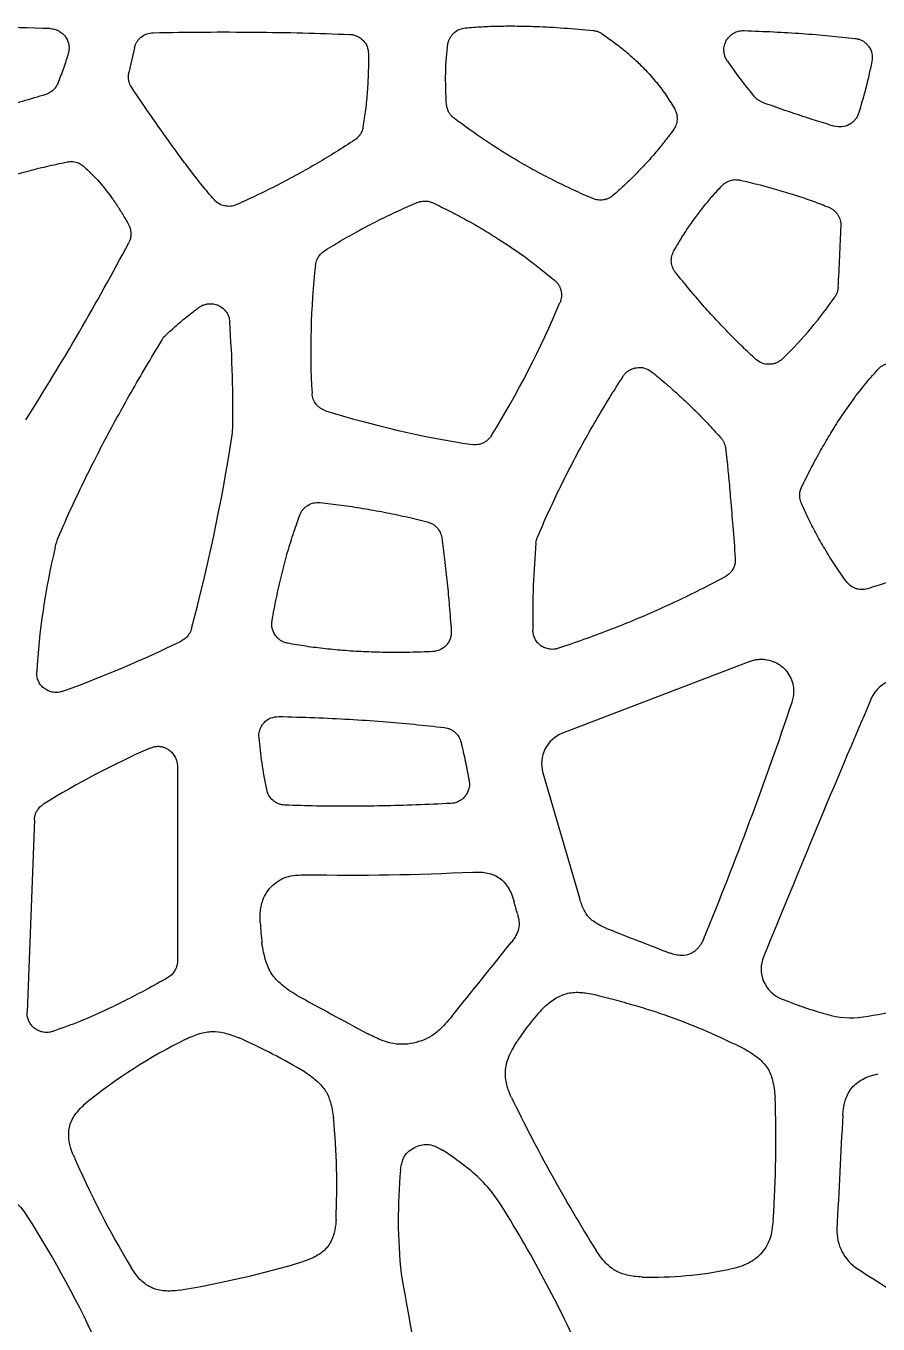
# Model space of a CAD drawing. Header units: millimetres. Extents: x -4 to 83, y 1 to 134.
# Drawn here: x 29.37 to 42.49, y 56.57 to 76.54 of the extents above; entities that cross this region are included whole.
import ezdxf

# ---------------------------------------------------------------- set-up
doc = ezdxf.new("R2010")
doc.units = ezdxf.units.MM

msp = doc.modelspace()

# ---------------------------------------------------------------- linework, layer by layer
at = {"color": 7, "linetype": 'Continuous', "lineweight": 25}
for p, q in [((31.042, 76.203), (30.955, 75.823)), ((40.51, 66.762), (37.628, 65.656)), ((31.702, 65.142), (31.703, 62.16)), ((37.327, 65.049), (37.894, 63.104)), ((29.501, 64.324), (29.389, 61.364))]:
    msp.add_line(p, q, dxfattribs=at)
for centre, radius, start, end in [((46.319, 80.211), 7.456, 214.3986, 219.6114), ((46.931, 92.281), 18.024, 249.7799, 253.5127), ((-19.226, 75.787), 61.186, 356.93928, 357.82045), ((-4.994, 92.281), 40.697, 327.6102, 332.0394), ((45.261, 71.56), 11.507, 173.5093, 183.3541), ((24.006, 77.982), 14.731, 328.2751, 337.2434), ((38.592, 85.399), 15.482, 252.6805, 261.2504), ((23.39, 84.296), 19.148, 289.9935, 295.9267), ((42.84, 65.992), 0.5, 54.5698, 156.8587), ((-13.176, 84.366), 57.315, 337.5738, 341.45494), ((277.033, -34.099), 255.185, 156.85871, 157.82498), ((40.689, 66.295), 0.5, 341.4549, 0), ((37.807, 65.189), 0.5, 111, 196.2441), ((36.731, 53.058), 13.517, 113.7782, 121.6252), ((34.346, 101.964), 38.49, 269.0049, 272.8326), ((-16.866, 48.328), 55.734, 15.1312, 15.3302), ((39.662, 63.133), 6.696, 183.3367, 186.0668), ((102.322, 225.738), 175.198, 248.56812, 248.911), ((-101.661, 172.573), 176.952, 321.03459, 321.51247), ((41.181, 62.031), 0.495, 157.8702, 248.0785), ((119.041, 217.657), 177.922, 241.27711, 241.67599), ((43.51, 67.771), 6.689, 247.9245, 254.2588), ((41.395, 67.634), 6.398, 277.7375, 288.8844), ((39.905, 59), 3.538, 136.591, 147.2215), ((42.056, 62.491), 1.213, 252.6917, 279.5029), ((35.702, 53.212), 8.653, 116.6328, 128.6599), ((28.471, 51.711), 10.16, 59.2454, 65.6939), ((60.606, 71.65), 26.442, 206.0145, 211.8509), ((22.959, 59.403), 17.955, 356.0645, 2.0867), ((22.578, 58.67), 11.577, 357.5376, 5.3138), ((217.88, 49.798), 176.219, 176.7524, 177.3217), ((43.677, 65.054), 14.799, 203.4056, 210.9805), ((33.058, 55.025), 5.02, 51.0116, 57.2467), ((43.353, 58.183), 8.252, 174.7472, 185.8451), ((34.909, 57.308), 2.081, 31.1941, 51.0704), ((20.884, 48.457), 18.666, 23.6002, 32.139), ((15.739, 49.498), 16.205, 24.2073, 32.6366), ((42.546, 58), 0.693, 177.3217, 237.323), ((29.179, 72.439), 15.563, 279.4422, 286.6416), ((214.422, 89.432), 182.127, 190.14804, 190.95366), ((38.993, 63.372), 6.084, 268.7211, 281.4911), ((136.537, 204.536), 174.783, 237.32304, 237.68485)]:
    msp.add_arc(centre, radius, start, end, dxfattribs=at)
for points in [[(29.745, 76.497), (29.11, 76.519), (28.492, 76.525), (27.893, 76.512)], [(41.015, 71.417), (41.333, 71.728), (41.601, 72.047), (41.82, 72.367)], [(32.553, 70.35), (32.563, 70.873), (32.547, 71.419), (32.507, 71.987)], [(32.541, 70.214), (32.548, 70.259), (32.552, 70.305), (32.553, 70.35)], [(31.92, 67.267), (32.167, 68.186), (32.376, 69.169), (32.541, 70.214)], [(29.822, 68.52), (29.665, 67.863), (29.572, 67.219), (29.537, 66.6)], [(29.822, 68.52), (29.835, 68.575), (29.852, 68.628), (29.874, 68.679)], [(37.221, 68.584), (37.182, 68.158), (37.165, 67.71), (37.172, 67.242)]]:
    msp.add_open_spline(points, degree=3, dxfattribs=at)
for points, knots in [([(29.745, 76.497), (29.761, 76.496), (29.791, 76.493), (29.834, 76.481), (29.883, 76.46), (29.933, 76.426), (29.979, 76.375), (30.013, 76.316), (30.032, 76.251), (30.037, 76.182), (30.027, 76.138), (30.022, 76.115)], [0, 0, 0, 0, 0.084043, 0.166294, 0.248689, 0.374771, 0.502318, 0.623551, 0.750207, 0.873807, 1, 1, 1, 1]), ([(35.864, 76.252), (35.867, 76.269), (35.873, 76.301), (35.893, 76.347), (35.919, 76.39), (35.964, 76.439), (36.033, 76.49), (36.1, 76.502), (36.133, 76.509)], [0, 0, 0, 0, 0.125465, 0.247958, 0.371072, 0.498349, 0.749092, 1, 1, 1, 1]), ([(36.133, 76.509), (36.217, 76.515), (36.39, 76.529), (36.655, 76.538), (36.934, 76.539), (37.267, 76.53), (37.657, 76.509), (37.95, 76.482), (38.1, 76.468)], [0, 0, 0, 0, 0.128346, 0.263158, 0.404587, 0.552766, 0.770205, 1, 1, 1, 1]), ([(31.042, 76.203), (31.046, 76.219), (31.055, 76.251), (31.078, 76.295), (31.107, 76.335), (31.156, 76.38), (31.228, 76.425), (31.294, 76.432), (31.327, 76.435)], [0, 0, 0, 0, 0.125951, 0.249038, 0.372834, 0.500854, 0.750358, 1, 1, 1, 1]), ([(31.327, 76.435), (31.591, 76.439), (32.112, 76.447), (32.881, 76.445), (33.626, 76.434), (34.116, 76.417), (34.356, 76.408)], [0, 0, 0, 0, 0.261568, 0.51539, 0.761516, 1, 1, 1, 1]), ([(34.356, 76.408), (34.375, 76.407), (34.413, 76.403), (34.467, 76.385), (34.516, 76.356), (34.574, 76.306), (34.631, 76.225), (34.639, 76.15), (34.643, 76.112)], [0, 0, 0, 0, 0.126669, 0.249466, 0.373227, 0.502683, 0.751874, 1, 1, 1, 1]), ([(38.1, 76.468), (38.117, 76.466), (38.149, 76.461), (38.196, 76.444), (38.225, 76.427), (38.239, 76.418)], [0, 0, 0, 0, 0.334808, 0.664997, 1, 1, 1, 1]), ([(38.239, 76.418), (38.301, 76.375), (38.423, 76.289), (38.596, 76.152), (38.757, 76.011), (38.919, 75.851), (39.079, 75.671), (39.232, 75.47), (39.315, 75.329), (39.356, 75.259)], [0, 0, 0, 0, 0.140244, 0.275862, 0.407199, 0.534637, 0.696336, 0.851063, 1, 1, 1, 1]), ([(40.167, 75.999), (40.157, 76.015), (40.138, 76.046), (40.12, 76.099), (40.111, 76.163), (40.117, 76.237), (40.146, 76.315), (40.197, 76.382), (40.263, 76.431), (40.34, 76.464), (40.395, 76.466), (40.423, 76.467)], [0, 0, 0, 0, 0.084824, 0.167287, 0.250273, 0.376016, 0.50143, 0.62385, 0.752741, 0.873925, 1, 1, 1, 1]), ([(40.423, 76.467), (40.575, 76.461), (40.874, 76.45), (41.311, 76.423), (41.729, 76.39), (42, 76.361), (42.133, 76.347)], [0, 0, 0, 0, 0.266909, 0.52248, 0.766808, 1, 1, 1, 1]), ([(42.133, 76.347), (42.149, 76.344), (42.182, 76.339), (42.228, 76.322), (42.271, 76.297), (42.309, 76.264), (42.357, 76.207), (42.404, 76.114), (42.395, 76.03), (42.391, 75.989)], [0, 0, 0, 0, 0.102239, 0.200589, 0.297943, 0.397278, 0.501402, 0.750807, 1, 1, 1, 1]), ([(30.022, 76.115), (29.999, 76.039), (29.951, 75.882), (29.89, 75.731), (29.86, 75.654)], [0, 0, 0, 0, 0.491692, 1, 1, 1, 1]), ([(34.643, 76.112), (34.643, 76.014), (34.642, 75.82), (34.626, 75.533), (34.6, 75.254), (34.572, 75.072), (34.558, 74.982)], [0, 0, 0, 0, 0.259599, 0.512499, 0.759141, 1, 1, 1, 1]), ([(35.842, 75.34), (35.839, 75.423), (35.831, 75.581), (35.83, 75.814), (35.838, 76.035), (35.856, 76.182), (35.864, 76.252)], [0, 0, 0, 0, 0.274478, 0.51642, 0.766614, 1, 1, 1, 1]), ([(42.391, 75.989), (42.36, 75.848), (42.302, 75.58), (42.223, 75.318), (42.185, 75.193)], [0, 0, 0, 0, 0.525972, 1, 1, 1, 1]), ([(30.999, 75.59), (30.992, 75.601), (30.977, 75.624), (30.962, 75.662), (30.95, 75.708), (30.945, 75.763), (30.951, 75.803), (30.955, 75.823)], [0, 0, 0, 0, 0.166366, 0.332066, 0.500209, 0.749723, 1, 1, 1, 1]), ([(29.86, 75.654), (29.854, 75.641), (29.843, 75.617), (29.819, 75.583), (29.787, 75.546), (29.748, 75.518), (29.709, 75.496), (29.687, 75.488), (29.676, 75.484)], [0, 0, 0, 0, 0.158495, 0.315627, 0.474348, 0.72734, 0.869119, 1, 1, 1, 1]), ([(32.266, 73.866), (32.206, 73.937), (32.08, 74.086), (31.902, 74.314), (31.721, 74.558), (31.51, 74.85), (31.266, 75.197), (31.088, 75.458), (30.999, 75.59)], [0, 0, 0, 0, 0.130735, 0.27303, 0.405543, 0.556446, 0.777146, 1, 1, 1, 1]), ([(29.676, 75.484), (29.556, 75.448), (29.319, 75.376), (28.962, 75.282), (28.608, 75.199), (28.371, 75.153), (28.254, 75.131)], [0, 0, 0, 0, 0.255614, 0.507338, 0.75539, 1, 1, 1, 1]), ([(35.96, 75.119), (35.949, 75.128), (35.927, 75.146), (35.899, 75.179), (35.872, 75.222), (35.85, 75.276), (35.845, 75.318), (35.842, 75.34)], [0, 0, 0, 0, 0.166237, 0.331821, 0.500242, 0.749892, 1, 1, 1, 1]), ([(40.702, 75.368), (40.686, 75.375), (40.654, 75.388), (40.61, 75.419), (40.587, 75.445), (40.575, 75.458)], [0, 0, 0, 0, 0.335053, 0.664869, 1, 1, 1, 1]), ([(38.094, 73.883), (37.997, 73.925), (37.803, 74.01), (37.518, 74.148), (37.238, 74.293), (36.878, 74.495), (36.445, 74.762), (36.121, 75), (35.96, 75.119)], [0, 0, 0, 0, 0.128541, 0.256599, 0.384293, 0.511746, 0.757492, 1, 1, 1, 1]), ([(39.356, 75.259), (39.364, 75.242), (39.381, 75.208), (39.393, 75.153), (39.394, 75.087), (39.381, 75.011), (39.351, 74.962), (39.335, 74.938)], [0, 0, 0, 0, 0.16607, 0.330086, 0.498082, 0.74886, 1, 1, 1, 1]), ([(42.185, 75.193), (42.179, 75.175), (42.165, 75.139), (42.132, 75.092), (42.09, 75.052), (42.025, 75.01), (41.93, 74.976), (41.854, 74.991), (41.816, 74.998)], [0, 0, 0, 0, 0.126551, 0.249106, 0.372638, 0.502008, 0.75159, 1, 1, 1, 1]), ([(34.558, 74.982), (34.556, 74.969), (34.55, 74.944), (34.537, 74.909), (34.516, 74.868), (34.488, 74.833), (34.458, 74.803), (34.44, 74.79), (34.431, 74.784)], [0, 0, 0, 0, 0.15851, 0.315835, 0.474565, 0.727294, 0.868829, 1, 1, 1, 1]), ([(39.335, 74.938), (39.289, 74.876), (39.195, 74.751), (39.048, 74.572), (38.895, 74.401), (38.738, 74.236), (38.575, 74.079), (38.462, 73.98), (38.406, 73.93)], [0, 0, 0, 0, 0.170508, 0.339157, 0.506184, 0.671833, 0.836353, 1, 1, 1, 1]), ([(34.431, 74.784), (34.337, 74.723), (34.148, 74.6), (33.857, 74.425), (33.558, 74.256), (33.251, 74.093), (32.937, 73.936), (32.723, 73.838), (32.615, 73.789)], [0, 0, 0, 0, 0.162391, 0.326326, 0.491934, 0.659337, 0.828654, 1, 1, 1, 1]), ([(27.175, 73.438), (27.258, 73.482), (27.425, 73.572), (27.683, 73.696), (27.948, 73.814), (28.22, 73.925), (28.5, 74.03), (28.786, 74.127), (29.08, 74.218), (29.381, 74.301), (29.689, 74.379), (29.897, 74.424), (30.003, 74.447)], [0, 0, 0, 0, 0.093908, 0.18892, 0.285136, 0.382654, 0.481565, 0.581958, 0.683919, 0.787529, 0.892865, 1, 1, 1, 1]), ([(30.003, 74.447), (30.018, 74.449), (30.048, 74.454), (30.095, 74.452), (30.149, 74.442), (30.208, 74.42), (30.245, 74.391), (30.263, 74.377)], [0, 0, 0, 0, 0.166478, 0.331873, 0.500287, 0.749833, 1, 1, 1, 1]), ([(30.263, 74.377), (30.299, 74.343), (30.373, 74.275), (30.478, 74.163), (30.58, 74.044), (30.678, 73.916), (30.772, 73.78), (30.864, 73.636), (30.921, 73.535), (30.95, 73.484)], [0, 0, 0, 0, 0.131651, 0.266435, 0.404742, 0.546934, 0.693343, 0.844272, 1, 1, 1, 1]), ([(40.083, 74.081), (40.095, 74.093), (40.12, 74.116), (40.164, 74.143), (40.22, 74.165), (40.289, 74.178), (40.341, 74.17), (40.366, 74.166)], [0, 0, 0, 0, 0.16661, 0.331696, 0.500323, 0.749921, 1, 1, 1, 1]), ([(40.366, 74.166), (40.467, 74.142), (40.666, 74.095), (40.954, 74.016), (41.226, 73.932), (41.484, 73.845), (41.649, 73.78), (41.729, 73.748)], [0, 0, 0, 0, 0.21877, 0.427963, 0.627758, 0.818358, 1, 1, 1, 1]), ([(38.406, 73.93), (38.391, 73.919), (38.362, 73.897), (38.311, 73.874), (38.248, 73.859), (38.173, 73.856), (38.12, 73.874), (38.094, 73.883)], [0, 0, 0, 0, 0.166985, 0.331817, 0.500337, 0.749801, 1, 1, 1, 1]), ([(39.344, 73.081), (39.38, 73.142), (39.452, 73.265), (39.568, 73.442), (39.688, 73.612), (39.814, 73.775), (39.945, 73.932), (40.037, 74.031), (40.083, 74.081)], [0, 0, 0, 0, 0.172141, 0.341749, 0.509075, 0.674378, 0.837927, 1, 1, 1, 1]), ([(32.615, 73.789), (32.6, 73.783), (32.571, 73.771), (32.524, 73.763), (32.476, 73.762), (32.413, 73.771), (32.335, 73.799), (32.289, 73.843), (32.266, 73.866)], [0, 0, 0, 0, 0.126046, 0.249313, 0.373124, 0.500757, 0.749878, 1, 1, 1, 1]), ([(33.967, 73.08), (34.06, 73.138), (34.247, 73.252), (34.531, 73.411), (34.816, 73.559), (35.103, 73.697), (35.296, 73.78), (35.393, 73.822)], [0, 0, 0, 0, 0.204849, 0.40707, 0.606864, 0.804436, 1, 1, 1, 1]), ([(35.393, 73.822), (35.406, 73.827), (35.432, 73.836), (35.473, 73.844), (35.522, 73.846), (35.578, 73.84), (35.616, 73.824), (35.636, 73.816)], [0, 0, 0, 0, 0.166056, 0.331705, 0.500221, 0.750091, 1, 1, 1, 1]), ([(35.636, 73.816), (35.723, 73.774), (35.898, 73.69), (36.153, 73.554), (36.402, 73.411), (36.718, 73.216), (37.093, 72.963), (37.37, 72.738), (37.508, 72.627)], [0, 0, 0, 0, 0.131114, 0.261171, 0.3903, 0.518635, 0.761915, 1, 1, 1, 1]), ([(41.729, 73.748), (41.743, 73.741), (41.771, 73.729), (41.808, 73.702), (41.84, 73.67), (41.877, 73.622), (41.911, 73.551), (41.913, 73.49), (41.915, 73.46)], [0, 0, 0, 0, 0.125828, 0.249213, 0.373158, 0.500623, 0.750175, 1, 1, 1, 1]), ([(30.95, 73.484), (30.957, 73.469), (30.972, 73.44), (30.984, 73.391), (30.989, 73.334), (30.982, 73.267), (30.962, 73.222), (30.952, 73.2)], [0, 0, 0, 0, 0.16685, 0.332062, 0.500245, 0.749852, 1, 1, 1, 1]), ([(33.828, 72.861), (33.83, 72.875), (33.835, 72.905), (33.85, 72.947), (33.875, 72.993), (33.912, 73.041), (33.948, 73.067), (33.967, 73.08)], [0, 0, 0, 0, 0.16633, 0.331847, 0.500342, 0.749948, 1, 1, 1, 1]), ([(39.37, 72.745), (39.361, 72.757), (39.343, 72.781), (39.324, 72.821), (39.311, 72.864), (39.302, 72.923), (39.305, 72.999), (39.331, 73.054), (39.344, 73.081)], [0, 0, 0, 0, 0.125768, 0.249224, 0.373248, 0.500685, 0.749837, 1, 1, 1, 1]), ([(40.605, 71.409), (40.537, 71.472), (40.399, 71.6), (40.195, 71.804), (39.989, 72.02), (39.783, 72.25), (39.575, 72.492), (39.439, 72.66), (39.37, 72.745)], [0, 0, 0, 0, 0.152696, 0.310814, 0.474488, 0.64384, 0.818977, 1, 1, 1, 1]), ([(37.508, 72.627), (37.519, 72.617), (37.543, 72.595), (37.57, 72.557), (37.592, 72.515), (37.611, 72.455), (37.62, 72.374), (37.601, 72.314), (37.591, 72.283)], [0, 0, 0, 0, 0.126042, 0.249353, 0.373177, 0.500717, 0.750139, 1, 1, 1, 1]), ([(41.872, 72.52), (41.87, 72.502), (41.866, 72.466), (41.848, 72.413), (41.83, 72.383), (41.82, 72.367)], [0, 0, 0, 0, 0.335056, 0.66458, 1, 1, 1, 1]), ([(31.49, 71.749), (31.533, 71.79), (31.619, 71.871), (31.753, 71.988), (31.89, 72.101), (31.985, 72.171), (32.032, 72.207)], [0, 0, 0, 0, 0.250157, 0.5, 0.749843, 1, 1, 1, 1]), ([(32.032, 72.207), (32.047, 72.217), (32.077, 72.236), (32.127, 72.255), (32.188, 72.267), (32.26, 72.265), (32.337, 72.241), (32.405, 72.197), (32.458, 72.137), (32.496, 72.066), (32.503, 72.013), (32.507, 71.987)], [0, 0, 0, 0, 0.084858, 0.167578, 0.250872, 0.376323, 0.50172, 0.62418, 0.752774, 0.874089, 1, 1, 1, 1]), ([(29.874, 68.679), (29.926, 68.8), (30.033, 69.047), (30.208, 69.419), (30.396, 69.801), (30.662, 70.313), (31.022, 70.968), (31.33, 71.482), (31.49, 71.749)], [0, 0, 0, 0, 0.113973, 0.232239, 0.354856, 0.481873, 0.731159, 1, 1, 1, 1]), ([(41.015, 71.417), (41.001, 71.405), (40.973, 71.38), (40.923, 71.354), (40.869, 71.337), (40.794, 71.33), (40.697, 71.342), (40.636, 71.387), (40.605, 71.409)], [0, 0, 0, 0, 0.126358, 0.248978, 0.372589, 0.501809, 0.751519, 1, 1, 1, 1]), ([(42.482, 71.254), (42.495, 71.267), (42.519, 71.291), (42.563, 71.319), (42.611, 71.338), (42.679, 71.353), (42.769, 71.353), (42.831, 71.321), (42.862, 71.305)], [0, 0, 0, 0, 0.125979, 0.248715, 0.372138, 0.500112, 0.750034, 1, 1, 1, 1]), ([(37.244, 68.674), (37.297, 68.797), (37.404, 69.042), (37.575, 69.405), (37.754, 69.763), (37.943, 70.117), (38.14, 70.466), (38.346, 70.81), (38.49, 71.036), (38.562, 71.149)], [0, 0, 0, 0, 0.143079, 0.285936, 0.42866, 0.57134, 0.714064, 0.856921, 1, 1, 1, 1]), ([(38.562, 71.149), (38.572, 71.162), (38.591, 71.19), (38.628, 71.223), (38.669, 71.25), (38.716, 71.27), (38.789, 71.287), (38.894, 71.287), (38.964, 71.242), (39, 71.219)], [0, 0, 0, 0, 0.102247, 0.200576, 0.297903, 0.397233, 0.501399, 0.750805, 1, 1, 1, 1]), ([(39, 71.219), (39.073, 71.159), (39.221, 71.038), (39.437, 70.845), (39.65, 70.642), (39.859, 70.43), (39.994, 70.282), (40.063, 70.207)], [0, 0, 0, 0, 0.193946, 0.390699, 0.590484, 0.793516, 1, 1, 1, 1]), ([(41.309, 69.444), (41.354, 69.536), (41.443, 69.714), (41.582, 69.971), (41.721, 70.213), (41.879, 70.468), (42.06, 70.734), (42.265, 71.007), (42.411, 71.173), (42.482, 71.254)], [0, 0, 0, 0, 0.141527, 0.276498, 0.405015, 0.527193, 0.693149, 0.850583, 1, 1, 1, 1]), ([(33.983, 70.619), (33.969, 70.624), (33.941, 70.634), (33.902, 70.657), (33.867, 70.685), (33.826, 70.73), (33.786, 70.796), (33.778, 70.856), (33.774, 70.886)], [0, 0, 0, 0, 0.125765, 0.249173, 0.373172, 0.50067, 0.750069, 1, 1, 1, 1]), ([(36.537, 70.235), (36.525, 70.219), (36.503, 70.188), (36.459, 70.149), (36.4, 70.115), (36.325, 70.091), (36.266, 70.095), (36.237, 70.097)], [0, 0, 0, 0, 0.166882, 0.331528, 0.50043, 0.749962, 1, 1, 1, 1]), ([(40.063, 70.207), (40.072, 70.196), (40.091, 70.173), (40.112, 70.134), (40.128, 70.093), (40.133, 70.064), (40.136, 70.049)], [0, 0, 0, 0, 0.252791, 0.499941, 0.747122, 1, 1, 1, 1]), ([(40.136, 70.049), (40.144, 69.986), (40.163, 69.836), (40.188, 69.572), (40.218, 69.232), (40.253, 68.816), (40.276, 68.513), (40.288, 68.349)], [0, 0, 0, 0, 0.110792, 0.266162, 0.466144, 0.710754, 1, 1, 1, 1]), ([(41.303, 69.201), (41.299, 69.213), (41.29, 69.238), (41.282, 69.276), (41.279, 69.325), (41.284, 69.383), (41.301, 69.424), (41.309, 69.444)], [0, 0, 0, 0, 0.157225, 0.313078, 0.470262, 0.738113, 1, 1, 1, 1]), ([(33.585, 69.012), (33.592, 69.028), (33.605, 69.058), (33.633, 69.098), (33.667, 69.134), (33.72, 69.173), (33.798, 69.207), (33.864, 69.206), (33.897, 69.206)], [0, 0, 0, 0, 0.126177, 0.249342, 0.373025, 0.500715, 0.750088, 1, 1, 1, 1]), ([(33.897, 69.206), (34.006, 69.193), (34.226, 69.168), (34.555, 69.118), (34.885, 69.059), (35.216, 68.991), (35.436, 68.937), (35.547, 68.91)], [0, 0, 0, 0, 0.196936, 0.395242, 0.595082, 0.796616, 1, 1, 1, 1]), ([(41.993, 67.994), (41.935, 68.079), (41.821, 68.244), (41.665, 68.492), (41.527, 68.733), (41.406, 68.968), (41.337, 69.125), (41.303, 69.201)], [0, 0, 0, 0, 0.221212, 0.431472, 0.631098, 0.820462, 1, 1, 1, 1]), ([(33.159, 67.387), (33.181, 67.505), (33.223, 67.737), (33.3, 68.077), (33.385, 68.402), (33.479, 68.713), (33.55, 68.914), (33.585, 69.012)], [0, 0, 0, 0, 0.213865, 0.420543, 0.620277, 0.813331, 1, 1, 1, 1]), ([(35.547, 68.91), (35.565, 68.904), (35.603, 68.893), (35.653, 68.862), (35.704, 68.816), (35.75, 68.75), (35.763, 68.693), (35.77, 68.664)], [0, 0, 0, 0, 0.166925, 0.331538, 0.50043, 0.749928, 1, 1, 1, 1]), ([(35.77, 68.664), (35.785, 68.553), (35.817, 68.32), (35.855, 67.971), (35.888, 67.605), (35.907, 67.361), (35.917, 67.233)], [0, 0, 0, 0, 0.234048, 0.490804, 0.73126, 1, 1, 1, 1]), ([(37.221, 68.584), (37.223, 68.6), (37.227, 68.63), (37.238, 68.659), (37.244, 68.673)], [0, 0, 0, 0, 0.499995, 1, 1, 1, 1]), ([(44.058, 68.624), (43.961, 68.571), (43.77, 68.466), (43.479, 68.323), (43.189, 68.192), (42.9, 68.074), (42.612, 67.969), (42.418, 67.909), (42.322, 67.88)], [0, 0, 0, 0, 0.174805, 0.346055, 0.513964, 0.678761, 0.840688, 1, 1, 1, 1]), ([(40.288, 68.349), (40.289, 68.33), (40.29, 68.292), (40.277, 68.236), (40.25, 68.174), (40.205, 68.111), (40.157, 68.079), (40.132, 68.064)], [0, 0, 0, 0, 0.166705, 0.331475, 0.500605, 0.7501, 1, 1, 1, 1]), ([(40.132, 68.064), (40.018, 68.003), (39.787, 67.88), (39.434, 67.708), (39.074, 67.542), (38.707, 67.385), (38.333, 67.236), (37.953, 67.094), (37.695, 67.007), (37.565, 66.963)], [0, 0, 0, 0, 0.139477, 0.279924, 0.421438, 0.564113, 0.708039, 0.853306, 1, 1, 1, 1]), ([(42.322, 67.88), (42.307, 67.876), (42.277, 67.869), (42.231, 67.866), (42.184, 67.871), (42.125, 67.887), (42.053, 67.923), (42.013, 67.97), (41.993, 67.994)], [0, 0, 0, 0, 0.125946, 0.249301, 0.373178, 0.500651, 0.750008, 1, 1, 1, 1]), ([(33.398, 67.042), (33.379, 67.047), (33.341, 67.056), (33.29, 67.083), (33.245, 67.12), (33.195, 67.18), (33.151, 67.271), (33.156, 67.348), (33.159, 67.387)], [0, 0, 0, 0, 0.126569, 0.249095, 0.372604, 0.502009, 0.751601, 1, 1, 1, 1]), ([(31.92, 67.267), (31.916, 67.253), (31.907, 67.226), (31.887, 67.188), (31.858, 67.147), (31.818, 67.107), (31.781, 67.086), (31.762, 67.075)], [0, 0, 0, 0, 0.16633, 0.331922, 0.500202, 0.749786, 1, 1, 1, 1]), ([(35.917, 67.233), (35.917, 67.213), (35.918, 67.173), (35.905, 67.115), (35.88, 67.06), (35.832, 66.996), (35.752, 66.929), (35.672, 66.918), (35.632, 66.912)], [0, 0, 0, 0, 0.12688, 0.249181, 0.372207, 0.501172, 0.750508, 1, 1, 1, 1]), ([(37.565, 66.963), (37.55, 66.959), (37.52, 66.95), (37.474, 66.946), (37.419, 66.95), (37.358, 66.967), (37.296, 67), (37.244, 67.048), (37.205, 67.105), (37.178, 67.171), (37.174, 67.218), (37.172, 67.242)], [0, 0, 0, 0, 0.084034, 0.166168, 0.24846, 0.37466, 0.502122, 0.623553, 0.75055, 0.873815, 1, 1, 1, 1]), ([(35.632, 66.912), (35.514, 66.908), (35.283, 66.899), (34.942, 66.898), (34.611, 66.907), (34.292, 66.925), (33.984, 66.954), (33.686, 66.991), (33.493, 67.025), (33.398, 67.042)], [0, 0, 0, 0, 0.15733, 0.309603, 0.456944, 0.599492, 0.737402, 0.870842, 1, 1, 1, 1]), ([(40.51, 66.762), (40.53, 66.769), (40.569, 66.783), (40.629, 66.793), (40.691, 66.797), (40.771, 66.791), (40.869, 66.767), (40.975, 66.711), (41.065, 66.632), (41.134, 66.533), (41.181, 66.419), (41.186, 66.337), (41.189, 66.295)], [0, 0, 0, 0, 0.063988, 0.127066, 0.190228, 0.25446, 0.377048, 0.500904, 0.621835, 0.747327, 0.872104, 1, 1, 1, 1]), ([(29.937, 66.302), (29.921, 66.297), (29.89, 66.287), (29.841, 66.282), (29.784, 66.286), (29.719, 66.304), (29.654, 66.34), (29.6, 66.392), (29.562, 66.455), (29.537, 66.526), (29.537, 66.575), (29.537, 66.6)], [0, 0, 0, 0, 0.084043, 0.165915, 0.247905, 0.374463, 0.502003, 0.62331, 0.750554, 0.873687, 1, 1, 1, 1]), ([(32.958, 65.588), (32.957, 65.606), (32.956, 65.639), (32.964, 65.689), (32.98, 65.735), (33.005, 65.78), (33.052, 65.838), (33.136, 65.903), (33.22, 65.91), (33.262, 65.914)], [0, 0, 0, 0, 0.102456, 0.200892, 0.298272, 0.397656, 0.501926, 0.751175, 1, 1, 1, 1]), ([(33.262, 65.914), (33.447, 65.909), (33.809, 65.899), (34.341, 65.873), (34.851, 65.839), (35.339, 65.797), (35.657, 65.761), (35.813, 65.743)], [0, 0, 0, 0, 0.21654, 0.424739, 0.624663, 0.816388, 1, 1, 1, 1]), ([(35.813, 65.743), (35.828, 65.741), (35.857, 65.736), (35.9, 65.72), (35.94, 65.698), (35.988, 65.661), (36.039, 65.603), (36.058, 65.545), (36.067, 65.516)], [0, 0, 0, 0, 0.125727, 0.249104, 0.373104, 0.500658, 0.750133, 1, 1, 1, 1]), ([(33.076, 64.79), (33.05, 64.926), (33, 65.191), (32.972, 65.458), (32.958, 65.588)], [0, 0, 0, 0, 0.514042, 1, 1, 1, 1]), ([(36.067, 65.516), (36.09, 65.416), (36.136, 65.222), (36.173, 65.025), (36.192, 64.929)], [0, 0, 0, 0, 0.510574, 1, 1, 1, 1]), ([(31.281, 65.428), (31.301, 65.435), (31.34, 65.45), (31.401, 65.458), (31.462, 65.452), (31.521, 65.432), (31.578, 65.399), (31.63, 65.351), (31.671, 65.289), (31.699, 65.218), (31.701, 65.168), (31.702, 65.142)], [0, 0, 0, 0, 0.106256, 0.205858, 0.303351, 0.40357, 0.510982, 0.626637, 0.752898, 0.874308, 1, 1, 1, 1]), ([(36.192, 64.929), (36.194, 64.915), (36.198, 64.887), (36.196, 64.845), (36.188, 64.797), (36.168, 64.743), (36.135, 64.689), (36.09, 64.642), (36.036, 64.608), (35.976, 64.583), (35.934, 64.579), (35.913, 64.577)], [0, 0, 0, 0, 0.083234, 0.165159, 0.247429, 0.373081, 0.500031, 0.622885, 0.750823, 0.873939, 1, 1, 1, 1]), ([(33.358, 64.55), (33.341, 64.552), (33.308, 64.554), (33.261, 64.569), (33.216, 64.591), (33.162, 64.63), (33.104, 64.694), (33.085, 64.758), (33.076, 64.79)], [0, 0, 0, 0, 0.12607, 0.249159, 0.37289, 0.500832, 0.750131, 1, 1, 1, 1]), ([(29.501, 64.324), (29.502, 64.341), (29.505, 64.373), (29.519, 64.42), (29.544, 64.471), (29.583, 64.525), (29.623, 64.553), (29.643, 64.568)], [0, 0, 0, 0, 0.16661, 0.331857, 0.500267, 0.749841, 1, 1, 1, 1]), ([(35.913, 64.577), (35.734, 64.568), (35.38, 64.552), (34.856, 64.538), (34.345, 64.532), (33.847, 64.535), (33.52, 64.545), (33.358, 64.55)], [0, 0, 0, 0, 0.210546, 0.415761, 0.6157, 0.810424, 1, 1, 1, 1]), ([(36.248, 63.521), (36.29, 63.522), (36.367, 63.522), (36.507, 63.504), (36.667, 63.443), (36.782, 63.311), (36.848, 63.18), (36.872, 63.104), (36.885, 63.063)], [0, 0, 0, 0, 0.144763, 0.26544, 0.490783, 0.722078, 0.852386, 1, 1, 1, 1]), ([(32.977, 62.744), (32.976, 62.784), (32.975, 62.858), (32.984, 62.962), (33.014, 63.116), (33.107, 63.266), (33.248, 63.386), (33.425, 63.473), (33.574, 63.477), (33.678, 63.48)], [0, 0, 0, 0, 0.102006, 0.190628, 0.266815, 0.502559, 0.622281, 0.738967, 1, 1, 1, 1]), ([(38.305, 62.654), (38.268, 62.671), (38.198, 62.702), (38.108, 62.759), (38.023, 62.831), (37.95, 62.948), (37.914, 63.047), (37.894, 63.104)], [0, 0, 0, 0, 0.193276, 0.359189, 0.500861, 0.715174, 1, 1, 1, 1]), ([(36.936, 62.876), (36.941, 62.854), (36.95, 62.817), (36.963, 62.742), (36.959, 62.648), (36.917, 62.54), (36.871, 62.479), (36.847, 62.448)], [0, 0, 0, 0, 0.148254, 0.251872, 0.49982, 0.74786, 1, 1, 1, 1]), ([(33.536, 61.628), (33.495, 61.653), (33.416, 61.701), (33.311, 61.781), (33.224, 61.863), (33.13, 61.978), (33.049, 62.168), (33.019, 62.332), (33.003, 62.426)], [0, 0, 0, 0, 0.144795, 0.275711, 0.394063, 0.501631, 0.717081, 1, 1, 1, 1]), ([(39.804, 62.5), (39.796, 62.482), (39.78, 62.446), (39.751, 62.397), (39.7, 62.329), (39.607, 62.254), (39.479, 62.233), (39.37, 62.244), (39.312, 62.264), (39.282, 62.274)], [0, 0, 0, 0, 0.093493, 0.182558, 0.268198, 0.48906, 0.716494, 0.852307, 1, 1, 1, 1]), ([(31.703, 62.16), (31.702, 62.143), (31.701, 62.108), (31.687, 62.057), (31.661, 61.999), (31.618, 61.938), (31.572, 61.907), (31.548, 61.892)], [0, 0, 0, 0, 0.160165, 0.321325, 0.488101, 0.744212, 1, 1, 1, 1]), ([(31.548, 61.892), (31.441, 61.832), (31.236, 61.718), (30.936, 61.561), (30.596, 61.393), (30.217, 61.222), (29.923, 61.119), (29.783, 61.069)], [0, 0, 0, 0, 0.188216, 0.361778, 0.52077, 0.771559, 1, 1, 1, 1]), ([(37.335, 61.431), (37.364, 61.458), (37.42, 61.508), (37.509, 61.571), (37.597, 61.619), (37.723, 61.664), (37.853, 61.676), (37.991, 61.66), (38.059, 61.648), (38.099, 61.641)], [0, 0, 0, 0, 0.141561, 0.271276, 0.390847, 0.502441, 0.749631, 0.853031, 1, 1, 1, 1]), ([(38.099, 61.641), (38.208, 61.614), (38.419, 61.561), (38.725, 61.476), (39.013, 61.388), (39.388, 61.261), (39.862, 61.073), (40.236, 60.894), (40.429, 60.801)], [0, 0, 0, 0, 0.134782, 0.262878, 0.38437, 0.499351, 0.741127, 1, 1, 1, 1]), ([(29.783, 61.069), (29.767, 61.064), (29.737, 61.055), (29.688, 61.051), (29.631, 61.056), (29.568, 61.075), (29.505, 61.111), (29.452, 61.162), (29.415, 61.223), (29.391, 61.292), (29.39, 61.34), (29.389, 61.364)], [0, 0, 0, 0, 0.083652, 0.167151, 0.252957, 0.378818, 0.50517, 0.626757, 0.753546, 0.874768, 1, 1, 1, 1]), ([(35.924, 61.297), (35.892, 61.259), (35.831, 61.188), (35.741, 61.097), (35.593, 60.973), (35.392, 60.89), (35.161, 60.864), (34.988, 60.883), (34.809, 60.945), (34.692, 61.003), (34.624, 61.036)], [0, 0, 0, 0, 0.10216, 0.188912, 0.260799, 0.495745, 0.615749, 0.733382, 0.846652, 1, 1, 1, 1]), ([(31.823, 60.947), (31.861, 60.965), (31.934, 60.998), (32.041, 61.035), (32.141, 61.059), (32.267, 61.074), (32.442, 61.049), (32.576, 60.998), (32.653, 60.97)], [0, 0, 0, 0, 0.145896, 0.277269, 0.39517, 0.501046, 0.716586, 1, 1, 1, 1]), ([(36.843, 60.052), (36.826, 60.091), (36.794, 60.165), (36.763, 60.276), (36.748, 60.381), (36.75, 60.486), (36.773, 60.594), (36.809, 60.696), (36.865, 60.802), (36.905, 60.872), (36.931, 60.915)], [0, 0, 0, 0, 0.137613, 0.262761, 0.37734, 0.483808, 0.605616, 0.736391, 0.836095, 1, 1, 1, 1]), ([(40.429, 60.801), (40.468, 60.778), (40.543, 60.735), (40.642, 60.662), (40.723, 60.586), (40.808, 60.478), (40.875, 60.298), (40.892, 60.144), (40.902, 60.056)], [0, 0, 0, 0, 0.145971, 0.277156, 0.395189, 0.502309, 0.71657, 1, 1, 1, 1]), ([(33.666, 60.441), (33.701, 60.419), (33.767, 60.375), (33.855, 60.303), (33.927, 60.23), (34.004, 60.129), (34.07, 59.964), (34.092, 59.823), (34.105, 59.742)], [0, 0, 0, 0, 0.144517, 0.275385, 0.393897, 0.501786, 0.716759, 1, 1, 1, 1]), ([(41.944, 59.781), (41.946, 59.809), (41.951, 59.865), (41.965, 59.945), (41.997, 60.062), (42.071, 60.212), (42.218, 60.322), (42.359, 60.385), (42.442, 60.406), (42.486, 60.417)], [0, 0, 0, 0, 0.094286, 0.183476, 0.268255, 0.490876, 0.719347, 0.853178, 1, 1, 1, 1]), ([(30.095, 59.175), (30.084, 59.205), (30.062, 59.263), (30.04, 59.351), (30.029, 59.434), (30.028, 59.513), (30.044, 59.635), (30.121, 59.804), (30.235, 59.911), (30.296, 59.969)], [0, 0, 0, 0, 0.108987, 0.209942, 0.30392, 0.392231, 0.476445, 0.715623, 1, 1, 1, 1]), ([(35.136, 58.938), (35.14, 58.966), (35.148, 59.018), (35.168, 59.089), (35.216, 59.192), (35.345, 59.294), (35.517, 59.344), (35.665, 59.308), (35.735, 59.269), (35.774, 59.247)], [0, 0, 0, 0, 0.097129, 0.181557, 0.254933, 0.484453, 0.723509, 0.845557, 1, 1, 1, 1]), ([(28.56, 58.361), (28.586, 58.381), (28.634, 58.418), (28.707, 58.463), (28.825, 58.517), (29.008, 58.528), (29.24, 58.442), (29.335, 58.308), (29.385, 58.237)], [0, 0, 0, 0, 0.102036, 0.190233, 0.265613, 0.501308, 0.737213, 1, 1, 1, 1]), ([(34.144, 58.173), (34.14, 58.13), (34.134, 58.052), (34.102, 57.909), (34.043, 57.783), (33.947, 57.684), (33.863, 57.622), (33.757, 57.57), (33.68, 57.543), (33.636, 57.528)], [0, 0, 0, 0, 0.14423, 0.265029, 0.492042, 0.601802, 0.724927, 0.844151, 1, 1, 1, 1]), ([(40.871, 58.17), (40.866, 58.117), (40.856, 58.024), (40.819, 57.847), (40.71, 57.655), (40.489, 57.478), (40.304, 57.433), (40.205, 57.41)], [0, 0, 0, 0, 0.146125, 0.254327, 0.488514, 0.728944, 1, 1, 1, 1]), ([(38.858, 57.29), (38.816, 57.292), (38.737, 57.298), (38.626, 57.318), (38.527, 57.347), (38.411, 57.399), (38.277, 57.514), (38.193, 57.63), (38.145, 57.696)], [0, 0, 0, 0, 0.144527, 0.275301, 0.393734, 0.501724, 0.717184, 1, 1, 1, 1]), ([(31.732, 57.087), (31.692, 57.082), (31.615, 57.073), (31.504, 57.075), (31.405, 57.09), (31.276, 57.131), (31.161, 57.21), (31.062, 57.328), (31.016, 57.396), (30.989, 57.436)], [0, 0, 0, 0, 0.138106, 0.262505, 0.374992, 0.477988, 0.721737, 0.836385, 1, 1, 1, 1])]:
    msp.add_open_spline(points, degree=3, knots=knots, dxfattribs=at)

doc.saveas('drawing.dxf')
